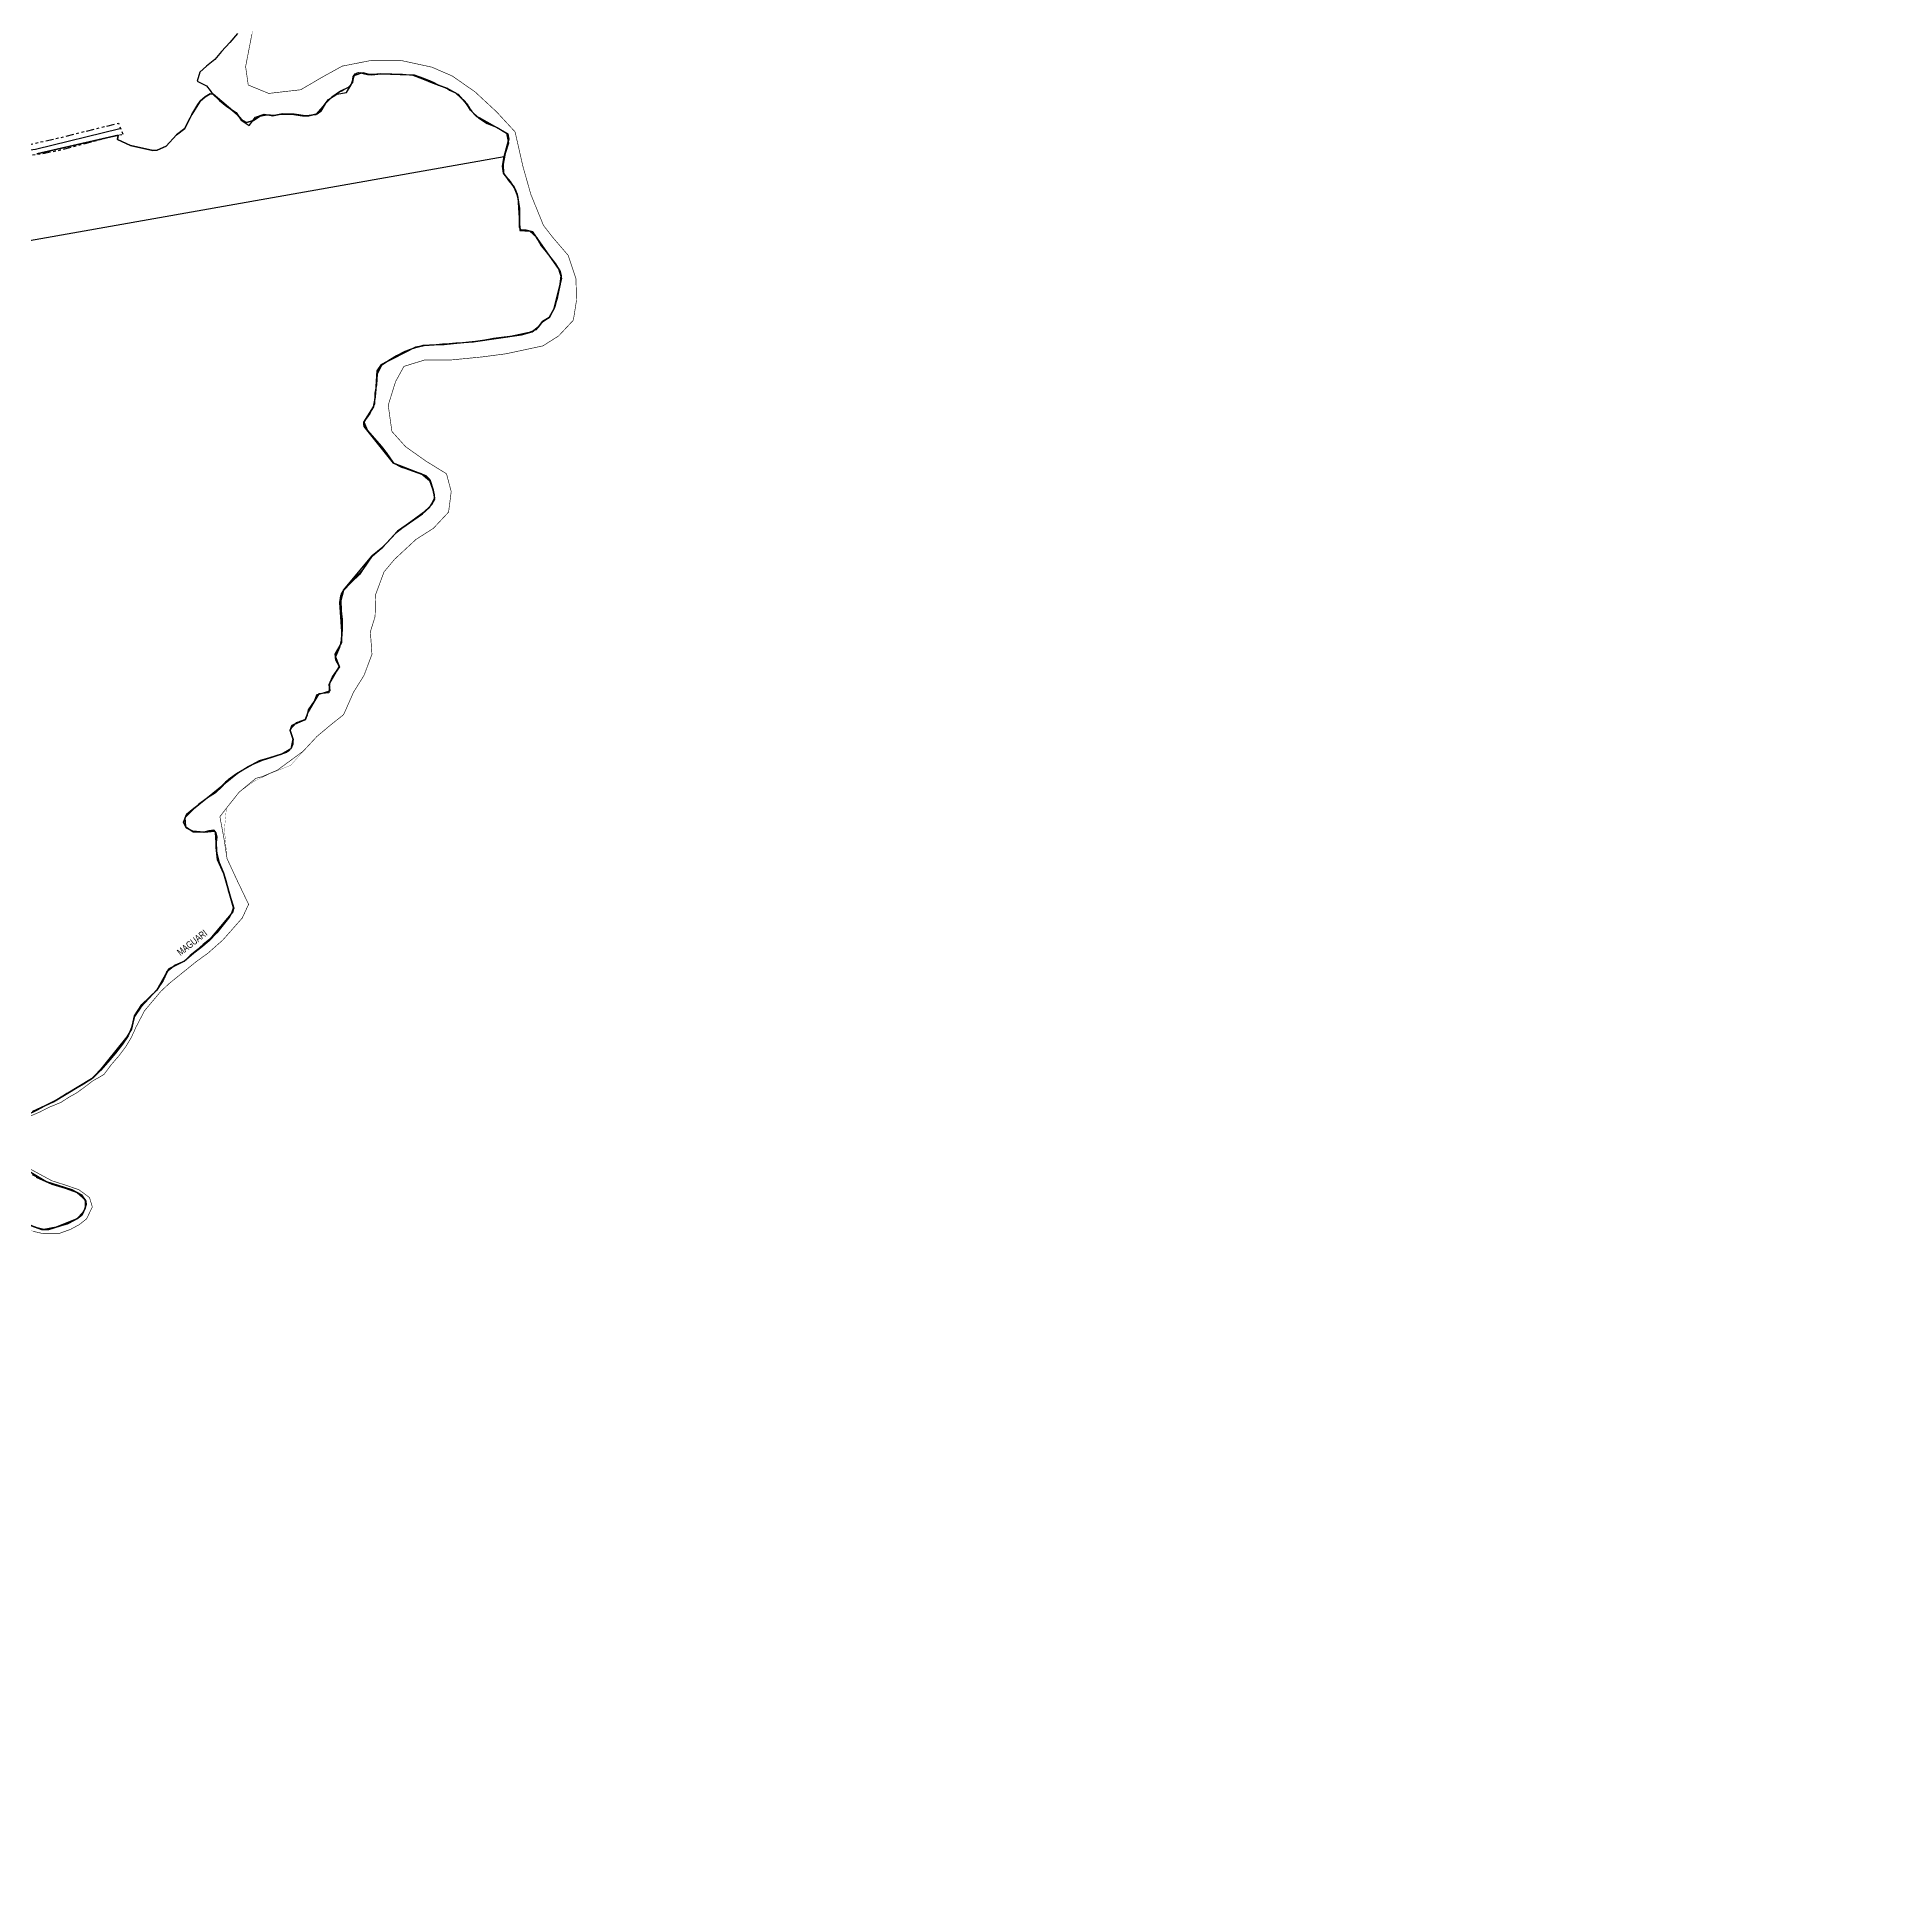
# Model space of a CAD drawing. Extents: x 205316 to 208372, y 4848714 to 4853250.
# Drawn here: x 207305 to 208367, y 4851222 to 4852271 of the extents above; entities that cross this region are included whole.
import ezdxf

# ---------------------------------------------------------------- set-up
doc = ezdxf.new("R2010")
doc.units = 0
doc.header["$LTSCALE"] = 1.5
doc.header["$MEASUREMENT"] = 0
doc.linetypes.add('TRACO_25', pattern=[8, 3, -1, 1, -1, 1, -1])
for name, color, linetype in [('CD-MALHA-LOTES', 40, 'CONTINUOUS'), ('HD-CURSO-PERENE', 170, 'CONTINUOUS'), ('HD-TXT-PERENE', 170, 'CONTINUOUS'), ('LM-LIM-SETOR-FISCAL', 7, 'CONTINUOUS'), ('LM-LIMITE-MUNICIPAL', 2, 'CONTINUOUS'), ('RU-QUADRAS', 6, 'CONTINUOUS'), ('SV-EIXO-RUA-N-PAV', 6, 'CONTINUOUS'), ('SV-RUA-NAO-PAV-S-GUIA-C-GUIA', 7, 'CONTINUOUS')]:
    doc.layers.add(name, color=color, linetype=linetype)
doc.styles.add('ARIAL', font='arial.ttf')
doc.linetypes.add('Limite', pattern='A,20,-3,[130,ltypeshp.shx,S=6.35,R=0,X=0,Y=0],-3,20', length=46)

msp = doc.modelspace()

# ---------------------------------------------------------------- linework, layer by layer
at = {"layer": 'CD-MALHA-LOTES', "linetype": 'Continuous'}
for p, q in [((207486.7, 4852249.1), (207485.8, 4852246.5)), ((207488.4, 4852250.3), (207486.7, 4852249.1)), ((207490.3, 4852250.4), (207488.4, 4852250.3)), ((207494.2, 4852249.5), (207490.3, 4852250.4)), ((207497.1, 4852249.5), (207494.2, 4852249.5)), ((207501.9, 4852249.9), (207497.1, 4852249.5)), ((207506.7, 4852249.8), (207501.9, 4852249.9)), ((207521.1, 4852249.1), (207506.7, 4852249.8)), ((207526.4, 4852247.3), (207521.1, 4852249.1)), ((207404.4, 4852238.5), (207401.5, 4852236.8)), ((207406, 4852238.2), (207404.4, 4852238.5)), ((207419.7, 4852226.7), (207406, 4852238.2)), ((207476.4, 4852238.3), (207473.8, 4852236.6)), ((207478.9, 4852239.9), (207476.4, 4852238.3)), ((207483.2, 4852242), (207478.9, 4852239.9)), ((207485.6, 4852244.7), (207483.2, 4852242)), ((207485.8, 4852246.5), (207485.6, 4852244.7)), ((207531.9, 4852244.9), (207526.4, 4852247.3)), ((207534.8, 4852243.4), (207531.9, 4852244.9)), ((207540, 4852241.6), (207534.8, 4852243.4)), ((207541.2, 4852240.5), (207540, 4852241.6)), ((207544.6, 4852239), (207541.2, 4852240.5)), ((207550.4, 4852233.5), (207544.6, 4852239)), ((207398.6, 4852234.2), (207393.9, 4852226.7)), ((207401.5, 4852236.8), (207398.6, 4852234.2)), ((207465.5, 4852227.1), (207460.7, 4852225.8)), ((207467.6, 4852228.5), (207465.5, 4852227.1)), ((207470.1, 4852232.8), (207467.6, 4852228.5)), ((207471.9, 4852234.7), (207470.1, 4852232.8)), ((207473.8, 4852236.6), (207471.9, 4852234.7)), ((207553.2, 4852229.1), (207550.4, 4852233.5)), ((207556.6, 4852225.6), (207553.2, 4852229.1)), ((207389.9, 4852218.7), (207385.2, 4852215.1)), ((207393.9, 4852226.7), (207389.9, 4852218.7)), ((207422.5, 4852223.6), (207419.7, 4852226.7)), ((207425.2, 4852222.1), (207422.5, 4852223.6)), ((207429.1, 4852223.3), (207425.2, 4852222.1)), ((207432.7, 4852225.7), (207429.1, 4852223.3)), ((207436.8, 4852226.4), (207432.7, 4852225.7)), ((207441, 4852226), (207436.8, 4852226.4)), ((207444.8, 4852226.8), (207441, 4852226)), ((207450.8, 4852226.9), (207444.8, 4852226.8)), ((207457.1, 4852225.8), (207450.8, 4852226.9)), ((207460.7, 4852225.8), (207457.1, 4852225.8)), ((207558.2, 4852224.7), (207556.6, 4852225.6)), ((207574.5, 4852215.6), (207558.2, 4852224.7)), ((207351.8, 4852214.8), (207305.3, 4852204.1)), ((207351.3, 4852212.4), (207351.8, 4852214.8)), ((207358.9, 4852208.9), (207351.3, 4852212.4)), ((207371.5, 4852206), (207358.9, 4852208.9)), ((207374.1, 4852206.3), (207371.5, 4852206)), ((207379.2, 4852208.6), (207374.1, 4852206.3)), ((207385.2, 4852215.1), (207379.2, 4852208.6)), ((207572.4, 4852202.7), (207575, 4852212.6)), ((207575, 4852212.6), (207574.5, 4852215.6)), ((207223.1, 4852140.9), (207572.4, 4852202.7))]:
    msp.add_line(p, q, dxfattribs=at)
at = {"layer": 'CD-MALHA-LOTES', "linetype": 'Continuous', "flags": 128}
for points in [[(207462.2, 4851888.9), (207463.9, 4851891.4), (207465.3, 4851895), (207472.7, 4851897.3), (207472.3, 4851900.9), (207474.2, 4851905.2), (207478.2, 4851911), (207476.2, 4851914.8), (207475.8, 4851918.4), (207479.4, 4851924.7), (207479.6, 4851931.1), (207478.5, 4851947.8), (207479, 4851951.5), (207480.6, 4851954.8), (207496.9, 4851974.4), (207503.1, 4851979.3), (207511.4, 4851988.5), (207525.7, 4851998.4), (207529.7, 4852002.1), (207532.5, 4852006.5), (207532.6, 4852009.3), (207530.4, 4852016.6), (207527.8, 4852020.1), (207509.1, 4852027.3), (207492.4, 4852048.4), (207492.1, 4852050.8), (207497.7, 4852059.6), (207498.8, 4852065), (207499.7, 4852080.1), (207502.3, 4852083.7), (207521.8, 4852093.8), (207525.9, 4852094.6), (207556, 4852096.9), (207582.2, 4852100.8), (207588.4, 4852102.4), (207591.9, 4852105.2), (207594.2, 4852108.3), (207598, 4852110.7), (207600.9, 4852115.7), (207604.4, 4852129.7), (207605, 4852134.6), (207603.8, 4852138.1), (207588.8, 4852159.6), (207584.9, 4852160.6), (207581.8, 4852160.6), (207581.1, 4852162.2), (207581.1, 4852167.6), (207580.3, 4852179.2), (207578.1, 4852185.1), (207572, 4852193.1), (207571.5, 4852197.2), (207572.4, 4852202.7)], [(207302.9, 4851656.7), (207314.8, 4851662.4), (207336.6, 4851675.5), (207340.3, 4851678.8), (207357, 4851699.5), (207359.3, 4851703.8), (207361.2, 4851711.5), (207365.3, 4851718), (207373.8, 4851726.2), (207380.8, 4851738.4), (207389.4, 4851742.7), (207404.2, 4851755.2), (207409.3, 4851760.7), (207416.6, 4851769.8), (207417.7, 4851773.2), (207412.1, 4851792.6), (207408.6, 4851800.7), (207407.7, 4851807.7), (207407.5, 4851816), (207406.4, 4851817.6), (207403.6, 4851817.3), (207400.8, 4851816.5), (207394.5, 4851817), (207390.6, 4851818.9), (207389.2, 4851822.2), (207390.8, 4851826.5), (207419.9, 4851850.2), (207426, 4851854), (207432.4, 4851857.3), (207448.1, 4851862.2), (207450.8, 4851864.6), (207451.8, 4851867), (207451.8, 4851869.5), (207450, 4851874.6), (207451, 4851877.5), (207458.8, 4851880.8), (207459.9, 4851883.5), (207460.5, 4851886.4), (207462.2, 4851888.9)], [(207322.4, 4851592.5), (207328.2, 4851595.4), (207330.4, 4851597.2), (207332, 4851599.5), (207333.3, 4851602.5), (207333.3, 4851605.6), (207330.8, 4851609.2), (207325.5, 4851612.1), (207310.4, 4851616.7), (207291.3, 4851628.2)], [(207291.7, 4851595.2), (207308, 4851589.3), (207312.1, 4851589.4), (207322.4, 4851592.5)]]:
    msp.add_lwpolyline(points, dxfattribs=at)
at = {"layer": 'HD-CURSO-PERENE', "flags": 128}
for points in [[(207419.9, 4852272.9), (207415.5, 4852267.8), (207410.9, 4852262.7), (207407, 4852258.1), (207402.3, 4852254.3), (207398.5, 4852250.8), (207397, 4852245.8), (207402.3, 4852243.1), (207404.4, 4852240.4), (207405.4, 4852238.7), (207409.6, 4852234.7), (207413.9, 4852231.2), (207419.3, 4852227.8), (207422.1, 4852223.4), (207426.6, 4852220.3), (207430.3, 4852225.2), (207435.2, 4852226.8), (207440.1, 4852225.9), (207445.7, 4852227.3), (207452.3, 4852227.1), (207458.8, 4852226), (207465, 4852226.6), (207469, 4852231.2), (207472, 4852235.3), (207476.7, 4852238.3), (207482.2, 4852239.2), (207485, 4852243.7), (207486.7, 4852249), (207491.6, 4852250.6), (207496.5, 4852249.4), (207502, 4852249.9), (207508.2, 4852249.9), (207514.2, 4852249.8), (207520.2, 4852249.1), (207525.7, 4852247), (207531.2, 4852244.8), (207536.5, 4852242.8), (207541.2, 4852240.9), (207545.8, 4852238.3), (207550.1, 4852233.5), (207553.8, 4852228.3), (207557.7, 4852224.8), (207562.7, 4852221.5), (207568.3, 4852219.3), (207573.6, 4852216), (207574.8, 4852210.3), (207572.9, 4852204.4), (207571.8, 4852198.3), (207572, 4852192.8), (207575.8, 4852188.3), (207579, 4852183.1), (207580.4, 4852178), (207581.1, 4852171.3), (207581.2, 4852165.9), (207581.4, 4852160.3), (207587, 4852160), (207591, 4852156.4), (207593.5, 4852151.5), (207597.3, 4852147.1), (207600.3, 4852142.9), (207603.4, 4852138.4), (207605.2, 4852132.9), (207603.7, 4852127.5), (207602.6, 4852121.4), (207600.7, 4852115.5), (207598.3, 4852110.7), (207593.7, 4852107.6), (207590.4, 4852103.6), (207584.8, 4852101.3), (207578.8, 4852100.2), (207572.4, 4852099.3), (207566.2, 4852098.6), (207560.3, 4852097.5), (207554.8, 4852096.6), (207549.3, 4852096.1), (207543.4, 4852095.6), (207538, 4852095), (207532.3, 4852094.9), (207526.6, 4852094.4), (207520.9, 4852093), (207515.5, 4852091.1), (207510.8, 4852088.7), (207506.5, 4852086), (207502.3, 4852083.1), (207499.7, 4852078.5), (207499.4, 4852072.2), (207498.5, 4852067.3), (207498.2, 4852061.2), (207495.5, 4852055.7), (207492.2, 4852051), (207494.3, 4852046.1), (207498.3, 4852041.5), (207502.2, 4852036.9), (207505.7, 4852032.4), (207508.9, 4852027.5), (207513.6, 4852025.1), (207518.7, 4852023.5), (207525, 4852021.4), (207529.7, 4852017.5), (207531.4, 4852012.7), (207532.5, 4852007.5), (207530.3, 4852002.9), (207526.2, 4851999.2), (207521.2, 4851995.4), (207515.6, 4851991.3), (207510.2, 4851987.1), (207505.5, 4851982), (207500.8, 4851977.3), (207496, 4851973.2), (207493, 4851968.6), (207489.6, 4851963.8), (207485, 4851959.2), (207480.6, 4851954.5), (207479, 4851948.9), (207479.2, 4851943), (207479.7, 4851938), (207479.7, 4851932.5), (207479.4, 4851926.9), (207478.2, 4851922), (207475.9, 4851916.6), (207478.1, 4851911.4), (207475.5, 4851906.7), (207472.5, 4851901.5), (207472.2, 4851896), (207466.4, 4851895.5), (207463.6, 4851890.7), (207460.4, 4851885.3), (207458.4, 4851880.5), (207453.5, 4851878.9), (207449.9, 4851874.9), (207451.6, 4851869.7), (207450.5, 4851864.1), (207445.3, 4851861), (207439.6, 4851859.1), (207434.1, 4851857.5), (207428.7, 4851855.2), (207424, 4851852.4), (207419.4, 4851849.7), (207414.7, 4851846.4), (207411.2, 4851842.5), (207407.3, 4851839), (207402.9, 4851836), (207397.7, 4851832.3), (207394, 4851828.9), (207389.9, 4851824.6), (207390.2, 4851819.6), (207394.6, 4851816.7), (207400.9, 4851816.4), (207407.1, 4851817), (207407.7, 4851811.3), (207407.9, 4851805.2), (207409.4, 4851799.2), (207412, 4851793.2), (207413.4, 4851788.3), (207414.7, 4851783.2), (207416.3, 4851778), (207417.8, 4851773.1), (207415.5, 4851768.3), (207411.8, 4851763.4), (207408.2, 4851758.9), (207403.7, 4851754.4), (207399.1, 4851750.3), (207394.3, 4851746.8), (207389.6, 4851742.7), (207384.3, 4851740.4), (207379.3, 4851736.5), (207377.4, 4851731.6), (207373.8, 4851726.4), (207369.3, 4851721.3), (207364.8, 4851716.5), (207361.1, 4851711), (207359.7, 4851705.8), (207357.5, 4851700.1), (207354.2, 4851695.2), (207350.3, 4851690.1), (207345.9, 4851685), (207341.6, 4851680.2), (207337.2, 4851675.9), (207332, 4851672.5), (207327, 4851669.6), (207322.5, 4851667.1), (207317.9, 4851664.1), (207311.4, 4851660.7), (207305.5, 4851657.5), (207299.6, 4851654.7)], [(207304.9, 4851619.2), (207313.9, 4851615.2), (207321.4, 4851613), (207328.3, 4851610.5), (207332.9, 4851606.5), (207332.9, 4851601.5), (207331.1, 4851597.4), (207327, 4851594.6), (207322.7, 4851592.4), (207316.4, 4851590.6), (207309.3, 4851589.3), (207304, 4851590.6)]]:
    msp.add_lwpolyline(points, dxfattribs=at)
at = {"layer": 'LM-LIM-SETOR-FISCAL', "linetype": 'Limite', "ltscale": 0.1, "const_width": 0.13, "flags": 128}
msp.add_lwpolyline([(207021.7, 4851415.5), (207043.5, 4851405.3), (207056.7, 4851396.8), (207067, 4851389.5), (207076.9, 4851382.6), (207094.2, 4851367.2), (207111.9, 4851349), (207137.6, 4851319.1), (207143.1, 4851313.3), (207157.2, 4851297.7), (207179.7, 4851272.3), (207212.4, 4851234.9), (207238.1, 4851206), (207253.5, 4851187.9), (207273.4, 4851163.6), (207284.9, 4851148.1), (207294, 4851135.9), (207311.9, 4851112.5), (207337.1, 4851072.1), (207347.3, 4851056.3), (207360.4, 4851036.1), (207365.2, 4851028.7), (207385.2, 4850998.1), (207399.6, 4850974.9), (207412.3, 4850954.5), (207439.2, 4850911.8), (207447, 4850899.5), (207455.6, 4850886), (207473.1, 4850858.8), (207486, 4850838.6), (207490.6, 4850831.8), (207526.4, 4850773.3), (207555.3, 4850724.8), (207578.4, 4850685.4), (207592.1, 4850660.1), (207604.7, 4850635.9), (207614.1, 4850617.6), (207622.3, 4850602.5), (207642.8, 4850564.5), (207666, 4850518.6), (207673.7, 4850503.6), (207677, 4850495.6), (207692.2, 4850467.2), (207727.6, 4850397.1), (207738.8, 4850376.3), (207759.7, 4850337.3), (207765.5, 4850326), (207775.6, 4850306), (207786.2, 4850286.4), (207792.6, 4850273.6), (207797.9, 4850263.9), (207815, 4850231.3), (207833.1, 4850197.7), (207837.5, 4850189.5), (207843.1, 4850178.2), (207852.7, 4850160.7), (207865.7, 4850136.9), (207895.6, 4850081.7), (207913.1, 4850049.6), (207920.8, 4850036.7), (207925, 4850029.5), (207928.7, 4850023), (207944.7, 4849997.3), (207949.4, 4849989.3), (207955.9, 4849978.9), (207989.6, 4849922.1), (208021.6, 4849858.3), (208039.3, 4849825.2), (208050.3, 4849806), (208063.4, 4849780.6), (208069.9, 4849768.7), (208079.1, 4849754.4), (208084.7, 4849743.6), (208092.9, 4849727.5), (208100.7, 4849714.3), (208107.5, 4849701.6), (208114.7, 4849688.4), (208114.8, 4849688.3), (208114.9, 4849688.2), (208150.7, 4849616.1), (208187.9, 4849541.2), (208249.9, 4849424.2), (208300.6, 4849327.9), (208301.3, 4849326.6), (208330.2, 4849271.2), (208367, 4849211.9), (208349.9, 4849193.3), (208335.7, 4849175), (208327.9, 4849167.4), (208314.4, 4849149.8), (208299.2, 4849131.8), (208291.2, 4849122.4), (208282.1, 4849112.1), (208265, 4849090.6), (208250.8, 4849074.1), (208221.6, 4849039.5), (208207.9, 4849021.5), (208194, 4849003.1), (208183.9, 4848990.3), (208163.1, 4848966.6), (208139.1, 4848938.7), (208114.8, 4848908.3), (208093, 4848883.2), (208089.1, 4848877.9), (208082.5, 4848868.6), (208062.6, 4848842.6), (208055.4, 4848834.2), (208029.4, 4848802.3), (208002.9, 4848772.5), (207987.1, 4848754.1), (207971.5, 4848736.3), (207951.3, 4848714.3), (207939, 4848722.3), (207935.2, 4848724.8), (207927.8, 4848740.7), (207925.4, 4848746.6), (207910.9, 4848782), (207901.5, 4848803.4), (207898, 4848811.6), (207889.8, 4848830.4), (207882.9, 4848845.9), (207879.7, 4848853.9), (207871.8, 4848863.8), (207869.9, 4848867.1), (207866.8, 4848872.7), (207858.8, 4848886.9), (207856.4, 4848891.1), (207842.5, 4848910.2), (207825, 4848930.3), (207802.2, 4848960.2), (207796, 4848968.6), (207792.8, 4848975.8), (207792, 4848977.5), (207775.1, 4849006.3), (207757.2, 4849040.4), (207747.9, 4849059.7), (207739.3, 4849078.1), (207736.7, 4849084.7), (207725.6, 4849112), (207712.9, 4849133.8), (207705.6, 4849141.4), (207693.2, 4849158.8), (207658, 4849201.5), (207643.2, 4849219.1), (207628.2, 4849239.9), (207583.7, 4849297.4), (207577.2, 4849307.1), (207561, 4849335.9), (207540.7, 4849361.5), (207529.5, 4849377.9), (207524.8, 4849382.7), (207520.9, 4849386.7), (207512.9, 4849401.4), (207489.5, 4849426.6), (207461.5, 4849464.1), (207445.8, 4849483.1), (207417.6, 4849518.7), (207409.9, 4849527.9), (207402, 4849538.6), (207394.6, 4849549.2), (207375.4, 4849577), (207365.2, 4849591.3), (207339.6, 4849627.5), (207325.6, 4849647.3), (207307.7, 4849672.7), (207298.8, 4849680.1), (207277.6, 4849691.4), (207257.7, 4849698), (207238.1, 4849701), (207217.8, 4849703), (207206, 4849702.7), (207187.7, 4849706.7), (207136.4, 4849713.5), (207093.8, 4849719.9), (207070.3, 4849722), (207038.3, 4849725.2), (206981.4, 4849733.6), (206955.5, 4849737.2), (206761.9, 4849758.6), (206867.9, 4849970.7), (206819.8, 4849985.6), (206492.2, 4850011.1), (206474.5, 4850006.6), (206422.4, 4850015.1), (206416.2, 4850016.1), (206438.7, 4850087.6), (206465.5, 4850155.1), (206402.4, 4850183.3), (206381.8, 4850187.3), (206296.4, 4850246.5), (206256.2, 4850261.2), (205958.1, 4850305), (205458.5, 4851060.6), (205381.5, 4850978.2), (205358.3, 4850945.4), (205339.7, 4850916.5), (205327.7, 4850908.2), (205431.1, 4851590), (205574.7, 4852567.5), (205641.8, 4853028.2), (205641.8, 4853028.2), (205641.8, 4853028.2), (205641.8, 4853028.2), (205641.9, 4853028.9), (205641.9, 4853028.9), (205648.5, 4853073.8), (205694, 4853072.8), (205698, 4853073), (205708.1, 4853073.2), (205760.5, 4853075.4), (205791.3, 4853076.9), (205796.3, 4853076.8), (205864.6, 4853080.5), (205875.1, 4853081.4), (205954.3, 4853084.9), (205973.2, 4853086.2), (205987.1, 4853086.6), (206047.6, 4853092.2), (206088.2, 4853093.5), (206097.2, 4853093.3), (206115.2, 4853096.4), (206174.7, 4853099.2), (206241.7, 4853106.1), (206249.3, 4853067.8), (206250.8, 4853068.1), (206281.4, 4853073.1), (206306.6, 4853077.2), (206378.7, 4853082.5), (206403.6, 4853083.9), (206436.9, 4853085.6), (206526.6, 4853090.3), (206527.1, 4853088.1), (206560.2, 4853092.1), (206614.3, 4853094.8), (206665.8, 4853098.3), (206668.4, 4853097.7), (206672.4, 4853095.9), (206676.4, 4853090.3), (206713.2, 4853068.4), (206726.1, 4853063.5), (206768.8, 4853039.6), (206779.3, 4853035.2), (206784, 4853039.3), (206803, 4853045.2), (206811.5, 4853047.7), (206822.5, 4853050.6), (206828.5, 4853052.3), (206840.2, 4853055.4), (206847.8, 4853057.5), (206858.2, 4853060.2), (206872.6, 4853064), (206880.4, 4853065.7), (206891.4, 4853067.8), (206903, 4853070.8), (206915.1, 4853068.7), (206920.6, 4853068.2), (206924.6, 4853067.9), (206929, 4853068.4), (206932.6, 4853069.6), (206936.7, 4853071.5), (206943.3, 4853074.5), (206950, 4853078.2), (206955.6, 4853082.5), (206958.9, 4853089.5), (206962.6, 4853093.6), (206967.6, 4853097.6), (206977.8, 4853100.5), (206987.4, 4853105.6), (206993.7, 4853107.8), (206996, 4853102), (206998.2, 4853095.8), (207000.2, 4853089), (207001.7, 4853082.5), (207003.1, 4853077), (207005, 4853065.9), (207006.4, 4853057.3), (207007.2, 4853052.9), (207009, 4853041), (207018.9, 4853043.2), (207028, 4853045.1), (207041.5, 4853047.9), (207048.6, 4853049.3), (207057.6, 4853051.2), (207063, 4853052.2), (207071.9, 4853053.7), (207083, 4853055.2), (207109.8, 4853061), (207121.2, 4853063.4), (207134.6, 4853067.5), (207161.5, 4853073.6), (207175.4, 4853077.2), (207179, 4853078.2), (207181.5, 4853078.8), (207183.8, 4853079.3), (207188.8, 4853080.5), (207192.6, 4853081.5), (207201.1, 4853083.4), (207208.8, 4853084.9), (207218.4, 4853086.8), (207225.7, 4853087.8), (207232, 4853089), (207242.2, 4853089.9), (207250.6, 4853091.4), (207267.1, 4853095.1), (207278.1, 4853097.7), (207281.9, 4853098.7), (207283.8, 4853100.7), (207285.9, 4853101.6), (207290.1, 4853102.4), (207294.4, 4853102.4), (207297.2, 4853101.3), (207300.7, 4853099.9), (207303.2, 4853099.8), (207306.8, 4853102), (207313.4, 4853103), (207317.9, 4853104.4), (207319.4, 4853105.9), (207320.7, 4853109.6), (207328.8, 4853111.4), (207333.4, 4853111.4), (207344.5, 4853111.2), (207358, 4853112.8), (207369.1, 4853115.2), (207376.6, 4853116.4), (207381.3, 4853117.2), (207387.5, 4853118.4), (207392.5, 4853119.1), (207396.8, 4853121), (207415.7, 4853123), (207426.8, 4853124.8), (207434.7, 4853127.7), (207433.4, 4853135.8), (207483.2, 4853145.3), (207485.1, 4853141), (207489.4, 4853138.2), (207496.2, 4853134.1), (207501, 4853132.1), (207509.9, 4853132.3), (207517.4, 4853134.6), (207526.3, 4853135.4), (207534.9, 4853135.2), (207540.3, 4853134.1), (207549.7, 4853131.1), (207559.4, 4853125.5), (207563.6, 4853123.3), (207568, 4853122.5), (207579.6, 4853122.9), (207589.3, 4853124.5), (207599.1, 4853123), (207607.7, 4853121.4), (207616.5, 4853118.5), (207625.5, 4853116), (207633.5, 4853114.1), (207638.8, 4853112.4), (207645.5, 4853108.1), (207650.3, 4853101.4), (207651.8, 4853094.8), (207653.1, 4853087), (207656.5, 4853081.7), (207660.2, 4853076.3), (207663.9, 4853071.2), (207668.5, 4853066.4), (207679.1, 4853063.3), (207691.1, 4853063.3), (207695.8, 4853066.3), (207699.7, 4853071.6), (207703.7, 4853075.3), (207708.3, 4853076.7), (207713.4, 4853075.4), (207716.7, 4853070.8), (207718, 4853064.1), (207718.2, 4853057.7), (207718.3, 4853046.5), (207719.3, 4853037), (207724.9, 4853033.8), (207736.9, 4853033.4), (207747.1, 4853035.9), (207754.1, 4853041.5), (207762, 4853043.3), (207773.4, 4853045.7), (207778.7, 4853047.3), (207782.8, 4853050.3), (207788.3, 4853057.7), (207790.8, 4853064.5), (207791, 4853071.2), (207790.6, 4853079.6), (207788.2, 4853087.1), (207786.6, 4853093.3), (207787, 4853100), (207790.7, 4853104.4), (207799.1, 4853104.4), (207805.1, 4853103.6), (207811.3, 4853102.3), (207817.9, 4853098.7), (207820.5, 4853094.5), (207822.5, 4853090), (207826.8, 4853088), (207832.3, 4853091.5), (207843.5, 4853094.6), (207849.8, 4853098.6), (207854.3, 4853104.1), (207855.7, 4853109.7), (207857.1, 4853117.3), (207866.2, 4853130.5), (207886, 4853134.4), (207901.3, 4853129.4), (207912.9, 4853122), (207925.8, 4853113.1), (207936.1, 4853099.6), (207945.8, 4853090.7), (207956.1, 4853085.9), (207977.2, 4853074.3), (207955, 4853033.2), (207930, 4853010.4), (207899.9, 4852995.8), (207867.7, 4852983.4), (207866, 4852982.2), (207835.4, 4852961.2), (207834.5, 4852960.5), (207832.3, 4852957.9), (207814.7, 4852936.8), (207813.7, 4852935.6), (207810.6, 4852900.3), (207812.7, 4852867), (207826.2, 4852834.8), (207834.5, 4852804.7), (207830.3, 4852764.2), (207817.8, 4852715.4), (207811.6, 4852680.1), (207809.5, 4852652), (207803.3, 4852629.2), (207788.8, 4852604.2), (207780.8, 4852586.8), (207772.8, 4852568.7), (207772.2, 4852567.5), (207764.1, 4852556.5), (207749.3, 4852543), (207732.5, 4852532), (207710.6, 4852535.2), (207705.4, 4852552), (207700.3, 4852561.7), (207695.8, 4852567.5), (207695.7, 4852567.5), (207689.6, 4852575.2), (207683.1, 4852582.6), (207683.1, 4852582.6), (207672.5, 4852586.7), (207659.1, 4852588.6), (207647.7, 4852584.8), (207640.9, 4852577.6), (207638.2, 4852572.1), (207638.3, 4852567.5), (207637.7, 4852558.6), (207637.1, 4852542.7), (207634.7, 4852530.4), (207629, 4852515.1), (207624.4, 4852504.9), (207612.8, 4852495), (207607.6, 4852490.8), (207594.5, 4852487.5), (207582.5, 4852480.3), (207573.8, 4852470.4), (207556.3, 4852462.6), (207538.6, 4852451.7), (207527.5, 4852441.8), (207513.1, 4852427.6), (207506.2, 4852418.6), (207498.1, 4852406.3), (207484.9, 4852390.7), (207472, 4852375.7), (207463.6, 4852361.3), (207453.4, 4852339), (207447.1, 4852320.4), (207443.7, 4852311.5), (207439.9, 4852301.8), (207432.1, 4852284.1), (207428.2, 4852272.6), (207424.6, 4852254), (207426.1, 4852243.5), (207437.8, 4852238.7), (207456.1, 4852240.8), (207468.4, 4852248), (207479.8, 4852254.3), (207496.6, 4852257.6), (207513.1, 4852257.6), (207531.1, 4852253.7), (207542.8, 4852248.6), (207555.7, 4852239.6), (207568.1, 4852228.1), (207578.6, 4852216.7), (207583.1, 4852196.9), (207587.6, 4852181), (207594.8, 4852163.3), (207599.9, 4852156.7), (207608.9, 4852146.2), (207613.4, 4852132.7), (207613.7, 4852120.5), (207611.9, 4852109.1), (207603.5, 4852100.1), (207594.5, 4852094.4), (207573.5, 4852089.9), (207559.9, 4852088.1), (207541.5, 4852086.3), (207526.8, 4852086.3), (207515.1, 4852082.7), (207510.3, 4852074), (207506.1, 4852060.5), (207508.2, 4852045.5), (207516, 4852036.8), (207527.7, 4852028.5), (207539.4, 4852021.3), (207542.1, 4852011.1), (207540.6, 4851999.4), (207531.9, 4851990.1), (207522, 4851983.8), (207509.7, 4851972.4), (207503.7, 4851965.2), (207498.9, 4851952.3), (207498.6, 4851939.7), (207495.9, 4851931), (207496.8, 4851918.1), (207492.3, 4851906.1), (207486.3, 4851896.5), (207480.6, 4851883.6), (207473.4, 4851877.9), (207465.3, 4851871.1), (207457.5, 4851862.7), (207450.3, 4851854.6), (207438.9, 4851850.1), (207429, 4851845.3), (207420.9, 4851839.3), (207413.7, 4851830.3), (207413.6, 4851830.1), (207412.5, 4851817.9), (207414, 4851801.3), (207419.7, 4851789), (207426.3, 4851775.2), (207422.7, 4851767.4), (207411.6, 4851754.8), (207403.1, 4851747.3), (207396.2, 4851742.3), (207381, 4851730), (207376.1, 4851725.4), (207366.8, 4851714.3), (207362, 4851705.1), (207359.3, 4851699.1), (207356.1, 4851693.8), (207352.2, 4851688.6), (207347.7, 4851683.4), (207343.6, 4851677.9), (207337, 4851674.1), (207333.1, 4851671.1), (207328.2, 4851667.5), (207323.7, 4851665), (207319.1, 4851662), (207312.5, 4851659.3), (207307, 4851656.5), (207300.7, 4851653.8), (207295.6, 4851650), (207292, 4851646.4), (207290, 4851641.9), (207289.6, 4851637.1), (207290.8, 4851632.2), (207293.5, 4851628.9), (207299.5, 4851625), (207306.1, 4851621.4), (207313.9, 4851617.2), (207321.4, 4851614.8), (207329.3, 4851612.1), (207335.4, 4851607.6), (207337, 4851602.2), (207333.7, 4851595.4), (207329.5, 4851592.1), (207324.5, 4851589.4), (207317.6, 4851586.9), (207309.2, 4851586.9), (207303.2, 4851588.3), (207297.8, 4851590.5), (207292.3, 4851592.5), (207286.5, 4851592.8), (207280.3, 4851592.6), (207274.2, 4851591.5), (207267.9, 4851591.1), (207260.8, 4851591.8), (207252.4, 4851591.5), (207245.5, 4851589.1), (207238.3, 4851588.5), (207231.3, 4851590.2), (207225.5, 4851591.5), (207220.8, 4851594.2), (207214.8, 4851596.5), (207209, 4851598.9), (207202.7, 4851602.3), (207198.3, 4851607.4), (207196.1, 4851613.3), (207198.1, 4851619.6), (207198.8, 4851625), (207198.8, 4851632.6), (207197.9, 4851638.8), (207198.7, 4851645.7), (207198.8, 4851649.9), (207197.7, 4851654), (207194.6, 4851656.6), (207190.2, 4851659.6), (207184.8, 4851662.1), (207181.6, 4851663.3), (207174.1, 4851668.1), (207168.4, 4851673.6), (207164.1, 4851677.3), (207161.5, 4851680.5), (207157.3, 4851683.5), (207152.3, 4851687), (207146.3, 4851688.8), (207140.5, 4851688.6), (207135, 4851685.1), (207130.3, 4851679.6), (207127, 4851675.8), (207122.3, 4851670), (207117.6, 4851664.3), (207112.8, 4851658.9), (207107.8, 4851653.7), (207101.9, 4851649.3), (207095.3, 4851647.8), (207088.5, 4851647.5), (207081.7, 4851647.5), (207074.6, 4851649.4), (207067.6, 4851651.4), (207061.2, 4851655.1), (207057, 4851658.3), (207053.3, 4851661.9), (207049.7, 4851665.9), (207044.7, 4851671.4), (207039.7, 4851676.5), (207036.1, 4851680.3), (207032.8, 4851684.2), (207028.6, 4851687.8), (207024.3, 4851691.2), (207019.8, 4851694.1), (207012.9, 4851697.2), (207008, 4851698.7), (207001, 4851699.1), (206993.6, 4851698.9), (206988.5, 4851698.7), (206981.2, 4851698.5), (206974.5, 4851698.5), (206966.4, 4851698.4), (206959.7, 4851698.1), (206955.5, 4851697.7), (206947.7, 4851696), (206930.3, 4851683.6), (206919.4, 4851681.5), (206903.2, 4851685.9), (206893.1, 4851679.3), (206876.2, 4851668.3), (206863.8, 4851665.3), (206838.5, 4851664.5), (206824, 4851654.8), (206820.4, 4851636.6), (206823, 4851619.7), (206815.4, 4851610.5), (206817.9, 4851603), (206817.8, 4851599.2), (206807.3, 4851595.9), (206796.6, 4851589.5), (206795.7, 4851578.8), (206772.4, 4851570.5), (206768.7, 4851564.6), (206773.3, 4851553), (206770.8, 4851539.3), (206766.7, 4851530.2), (206761.3, 4851528.3), (206750.1, 4851531.5), (206745, 4851524.2), (206737.9, 4851517.2), (206716.3, 4851478.8), (206708.8, 4851449), (206704, 4851446.2), (206695.4, 4851438.2), (206691.6, 4851417.9), (206688, 4851407.2), (206805.8, 4851415.7), (206852.6, 4851421.9), (206888.1, 4851426.1), (206908.5, 4851427.3), (206955.6, 4851430.1), (206957.6, 4851429.9), (206967.4, 4851429.2), (206973.8, 4851428.5), (206980.7, 4851427.6), (206982.8, 4851427.2), (206991.2, 4851425.4), (207010.9, 4851419.9)], close=True, dxfattribs=at)
at = {"layer": 'LM-LIMITE-MUNICIPAL', "const_width": 0.35}
for points in [[(207428.2, 4852272.6), (207424.6, 4852254), (207426.1, 4852243.5), (207437.8, 4852238.7), (207456.1, 4852240.8), (207468.4, 4852248), (207479.8, 4852254.3), (207496.6, 4852257.6), (207513.1, 4852257.6), (207531.1, 4852253.7), (207542.8, 4852248.6), (207555.7, 4852239.6), (207568.1, 4852228.1), (207578.6, 4852216.7), (207583.1, 4852196.9), (207587.6, 4852181), (207594.8, 4852163.3), (207599.9, 4852156.7), (207608.9, 4852146.2), (207613.4, 4852132.7), (207613.7, 4852120.5), (207611.9, 4852109.1), (207603.5, 4852100.1), (207594.5, 4852094.4), (207573.5, 4852089.9), (207559.9, 4852088.1), (207541.5, 4852086.3), (207526.8, 4852086.3), (207515.1, 4852082.7), (207510.3, 4852074), (207506.1, 4852060.5), (207508.2, 4852045.5), (207516, 4852036.8), (207527.7, 4852028.5), (207539.4, 4852021.3), (207542.1, 4852011.1), (207540.6, 4851999.4), (207531.9, 4851990.1), (207522, 4851983.8), (207509.7, 4851972.4), (207503.7, 4851965.2), (207498.9, 4851952.3), (207498.6, 4851939.7), (207495.9, 4851931), (207496.8, 4851918.1), (207492.3, 4851906.1), (207486.3, 4851896.5), (207480.6, 4851883.6), (207473.4, 4851877.9), (207465.3, 4851871.1), (207457.5, 4851862.7), (207442.6, 4851851.8), (207433.8, 4851848.1), (207430.4, 4851847.2), (207420.9, 4851839.3), (207413.6, 4851830.1), (207409.9, 4851825.3), (207412.1, 4851813.6), (207414, 4851801.3), (207419.7, 4851789), (207426.3, 4851775.2), (207422.7, 4851767.4), (207411.6, 4851754.8), (207403.1, 4851747.3), (207396.2, 4851742.3), (207381, 4851730), (207376.1, 4851725.4), (207366.8, 4851714.3), (207362, 4851705.1), (207359.3, 4851699.1), (207356.1, 4851693.8), (207352.2, 4851688.6), (207347.7, 4851683.4), (207343.6, 4851677.9), (207337, 4851674.1), (207333.1, 4851671.1), (207328.2, 4851667.5), (207323.7, 4851665), (207319.1, 4851662), (207312.5, 4851659.3), (207307, 4851656.5), (207300.7, 4851653.8)], [(207299.5, 4851625), (207306.1, 4851621.4), (207313.9, 4851617.2), (207321.4, 4851614.8), (207329.3, 4851612.1), (207335.4, 4851607.6), (207337, 4851602.2), (207333.7, 4851595.4), (207329.5, 4851592.1), (207324.5, 4851589.4), (207317.6, 4851586.9), (207309.2, 4851586.9), (207303.2, 4851588.3)]]:
    msp.add_lwpolyline(points, dxfattribs=at)
at = {"layer": 'RU-QUADRAS', "linetype": 'Continuous'}
for points in [[(207305.3, 4852204.1), (207351.8, 4852214.8), (207351.3, 4852212.4), (207358.9, 4852208.9), (207371.5, 4852206), (207374.1, 4852206.3), (207379.2, 4852208.6), (207385.2, 4852215.1), (207389.9, 4852218.7, -0.043975), (207398.6, 4852234.2), (207401.5, 4852236.8), (207404.4, 4852238.5), (207406, 4852238.2), (207419.7, 4852226.7), (207422.5, 4852223.6), (207425.2, 4852222.1), (207429.1, 4852223.3), (207432.7, 4852225.7), (207436.8, 4852226.4), (207441, 4852226), (207444.8, 4852226.8), (207450.8, 4852226.9), (207457.1, 4852225.8), (207460.7, 4852225.8), (207465.5, 4852227.1), (207467.6, 4852228.5), (207470.1, 4852232.8), (207473.8, 4852236.6, -0.056231), (207483.2, 4852242), (207485.6, 4852244.7), (207486.1, 4852248.3), (207487.3, 4852249.9), (207489.4, 4852250.6), (207494.2, 4852249.5, 0.045737), (207501.9, 4852249.9), (207518.4, 4852249.4), (207521.1, 4852249.1), (207526.4, 4852247.3, -0.041228), (207534.8, 4852243.4), (207540, 4852241.6), (207541.2, 4852240.5), (207544.6, 4852239), (207549.5, 4852234.7, -0.057011), (207553.2, 4852229.1), (207556.6, 4852225.6), (207563.6, 4852221.7), (207571.3, 4852217.6), (207574.5, 4852215.6), (207575, 4852212.6), (207572.4, 4852202.7), (207571.5, 4852197.2), (207572, 4852193.1, 0.033707), (207578.1, 4852185.1), (207579.8, 4852181.2), (207581.1, 4852173), (207581.1, 4852162.2), (207581.8, 4852160.6), (207584.9, 4852160.6), (207588.8, 4852159.6, 0.035836), (207595, 4852149.8), (207601.6, 4852141.3), (207604.4, 4852137), (207605, 4852134.6), (207604.4, 4852129.7, -0.027364), (207600.9, 4852115.7), (207598, 4852110.7), (207594.2, 4852108.3), (207591.9, 4852105.2), (207588.4, 4852102.4), (207575.9, 4852099.7), (207556, 4852096.9, -0.008611), (207525.9, 4852094.6), (207518, 4852092.2), (207502.3, 4852083.7), (207499.7, 4852080.1, -0.032778), (207497.7, 4852059.6), (207492.1, 4852050.8), (207492, 4852049.2), (207494, 4852046), (207502.1, 4852037, -0.035764), (207509.1, 4852027.3), (207515.5, 4852024.5), (207527.8, 4852020.1), (207529.8, 4852018), (207531.8, 4852012.1), (207532.5, 4852006.5), (207530.8, 4852003.5), (207525.7, 4851998.4), (207511.4, 4851988.5), (207503.1, 4851979.3), (207496.9, 4851974.4), (207491.5, 4851966.6), (207480.6, 4851954.8), (207479.3, 4851952.7), (207478.5, 4851947.8), (207479.5, 4851937.6), (207479.4, 4851924.7), (207475.8, 4851918.4), (207476.2, 4851914.8), (207478.2, 4851911), (207474.2, 4851905.2), (207472.3, 4851900.9), (207472.7, 4851897.3), (207470.1, 4851896.1), (207465.3, 4851895), (207463.9, 4851891.4), (207460.5, 4851886.4), (207458.8, 4851880.8), (207455.5, 4851879.7), (207451, 4851877.5), (207450, 4851874.6), (207451.8, 4851869.5), (207450.8, 4851864.6), (207449.1, 4851862.8), (207444.9, 4851860.8), (207432.4, 4851857.3), (207419.9, 4851850.2), (207413.1, 4851845), (207408.3, 4851840.2, 0.015875), (207390.8, 4851826.5), (207389.2, 4851822.2), (207390.6, 4851818.9), (207394.5, 4851817), (207400.8, 4851816.5), (207406.4, 4851817.6), (207407.5, 4851816), (207408.2, 4851813.5, 0.04755), (207407.7, 4851807.7), (207408.6, 4851800.7), (207412.1, 4851792.6), (207417.7, 4851773.2), (207417.3, 4851770.9), (207404.2, 4851755.2, 0.019094), (207389.4, 4851742.7), (207380.8, 4851738.4, -0.044622), (207373.8, 4851726.2), (207365.3, 4851718), (207361.2, 4851711.5), (207359.3, 4851703.8), (207354.2, 4851695.4), (207343.5, 4851682.7), (207336.6, 4851675.5), (207314.8, 4851662.4), (207302.9, 4851656.7)], [(207302.7, 4851620.7), (207310.4, 4851616.7), (207325.5, 4851612.1), (207330.8, 4851609.2), (207333.3, 4851605.6), (207333.5, 4851603.6), (207332, 4851599.5), (207328.2, 4851595.4), (207316.3, 4851590.6), (207310.7, 4851589.1), (207308, 4851589.3, 0.026113), (207291.7, 4851595.2)]]:
    msp.add_lwpolyline(points, format="xyb", dxfattribs=at)
at = {"layer": 'SV-EIXO-RUA-N-PAV', "flags": 128}
msp.add_lwpolyline([(207352.7, 4852218.4), (207304.6, 4852206.6), (207293, 4852205.1), (207289.3, 4852205), (207282.2, 4852204.9), (207273, 4852204.1), (207270.8, 4852203.6), (207266.6, 4852202.6), (207259.8, 4852200.7)], dxfattribs=at)
at = {"layer": 'SV-RUA-NAO-PAV-S-GUIA-C-GUIA', "linetype": 'TRACO_25', "flags": 128}
for points in [[(207348.3, 4852554.2), (207345.4, 4852554.1), (207342.4, 4852553.4), (207302.5, 4852544.5), (207297.1, 4852543), (207296, 4852541.6), (207302.6, 4852512.1), (207330.5, 4852371.8), (207340, 4852322.6), (207340.2, 4852319.1), (207339.2, 4852315.9), (207336.7, 4852313.4), (207332.1, 4852311.4), (207314.4, 4852307.9), (207282.8, 4852303.1), (207280.4, 4852301.8), (207279.8, 4852300.5), (207280, 4852298.6), (207280.8, 4852293.9), (207281.6, 4852289.2), (207281, 4852282.7), (207276.9, 4852279.8), (207274.9, 4852279.4), (207254.4, 4852275.6), (207233.1, 4852272), (207229.7, 4852270.5), (207228.2, 4852267.8), (207229.1, 4852264), (207236, 4852256.3), (207272, 4852222.8), (207287.6, 4852211.7), (207291.2, 4852209.3), (207294.5, 4852208.5), (207297.4, 4852208.7), (207318.4, 4852213.4), (207338.5, 4852218.4), (207352, 4852221.7), (207354.4, 4852215.4)], [(207261, 4852200.1), (207265.4, 4852200.9), (207280, 4852201.8), (207291.2, 4852202.3), (207307.6, 4852204.2), (207318.8, 4852206.4), (207344.1, 4852213.1), (207351.5, 4852214.8), (207354.4, 4852215.4)]]:
    msp.add_lwpolyline(points, dxfattribs=at)

# ---------------------------------------------------------------- texts
at = {"layer": 'HD-TXT-PERENE', "style": 'ARIAL', "width": 0.7}
msp.add_text('MAGUARI', height=4, rotation=38, dxfattribs=at).set_placement((207387.4, 4851745.6))

doc.saveas('drawing.dxf')
